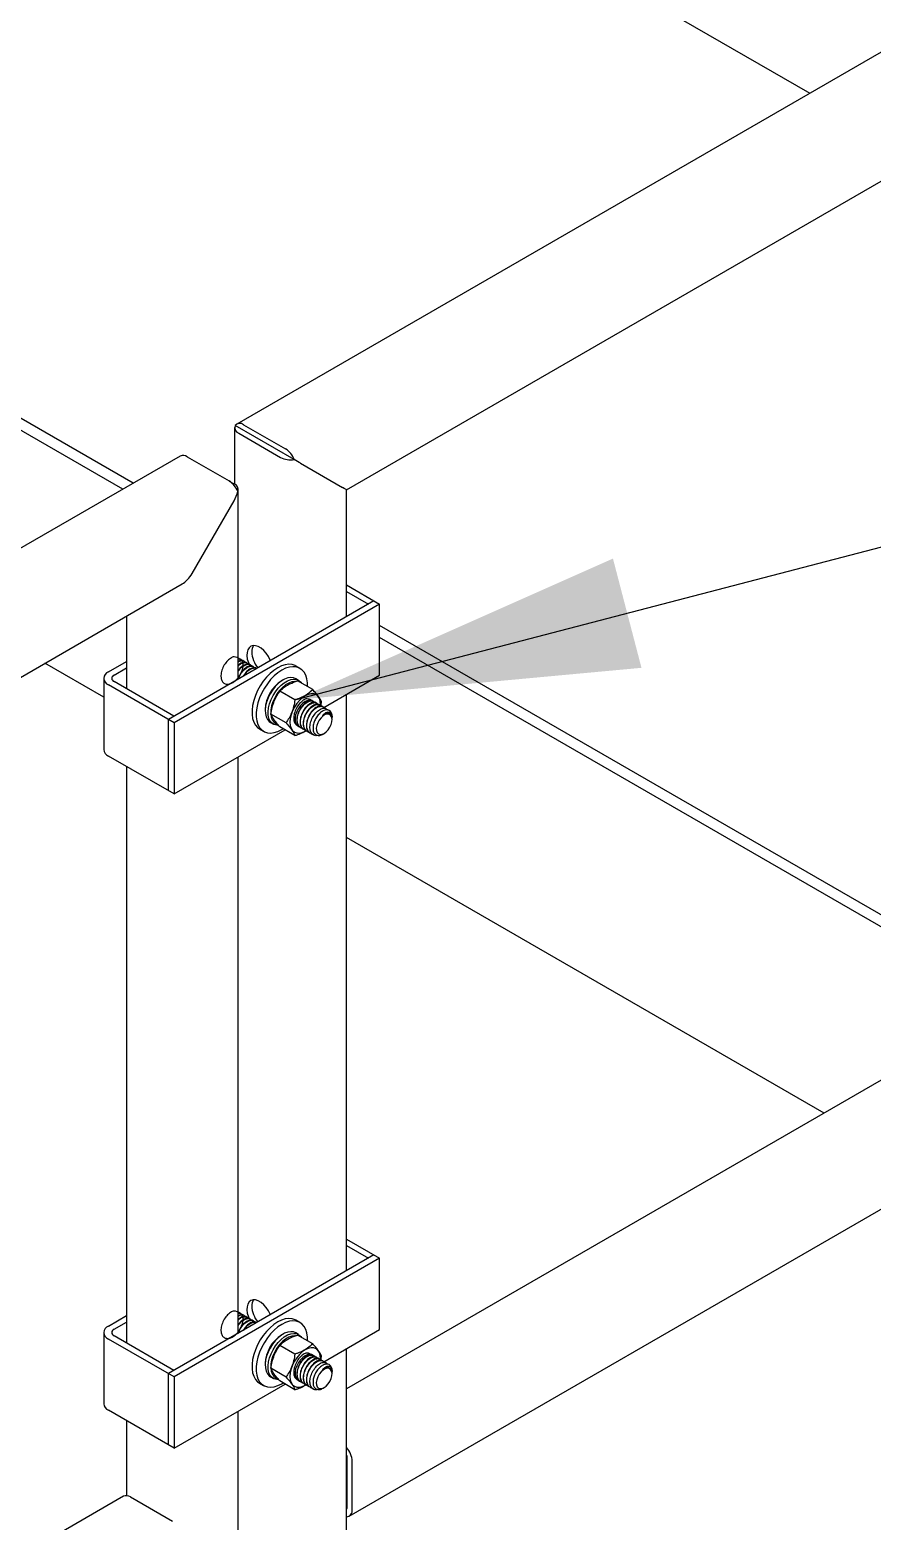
# Model space of a CAD drawing. Header units: millimetres. Extents: x 1293 to 41893, y 1011 to 26911.
# Drawn here: x 8654.5 to 8899.8, y 21437 to 21871.3 of the extents above; entities that cross this region are included whole.
import ezdxf

# ---------------------------------------------------------------- set-up
doc = ezdxf.new("R2010")
doc.units = ezdxf.units.MM
doc.header["$LTSCALE"] = 50
doc.layers.add('CAPA_1', color=7, linetype='Continuous')
doc.dimstyles.new('SLDDIMSTYLE2', dxfattribs={"dimtxt": 0.18, "dimasz": 30.769231, "dimexe": 0, "dimexo": 0.0625, "dimgap": 0, "dimtad": 0, "dimtih": 1, "dimtoh": 1, "dimdec": 0, "dimrnd": 1e-09, "dimzin": 0, "dimdsep": 46, "dimtxsty": 'Standard', "dimblk1": 'DOT', "dimblk2": 'DOT', "dimsah": 1, "dimcen": 0.09, "dimadec": 0, "dimazin": 0, "dimtfac": 30.769231, "dimtdec": 0, "dimtofl": 0, "dimtmove": 0, "dimatfit": 3, "dimldrblk": 'DOT', "dimfxl": 1, "dimfrac": 2, "dimtolj": 1, "dimtzin": 0, "dimarcsym": 0})
doc.dimstyles.new('SLDDIMSTYLE3', dxfattribs={"dimtxt": 0.18, "dimasz": 100, "dimexe": 0, "dimexo": 0.0625, "dimgap": 0, "dimtad": 0, "dimtih": 1, "dimtoh": 1, "dimdec": 0, "dimrnd": 1e-09, "dimzin": 0, "dimdsep": 46, "dimtxsty": 'Standard', "dimsah": 1, "dimcen": 0.09, "dimadec": 0, "dimazin": 0, "dimtfac": 100, "dimtdec": 0, "dimtofl": 0, "dimtmove": 0, "dimatfit": 3, "dimfxl": 1, "dimfrac": 2, "dimtolj": 1, "dimtzin": 0, "dimarcsym": 0})

# ---------------------------------------------------------------- blocks, each defined once
blk = doc.blocks.new('_Dot')
at = {"color": 0, "linetype": 'ByBlock', "lineweight": -2}
blk.add_line((-0.5, 0), (-1, 0), dxfattribs=at)
at = {"color": 0, "linetype": 'ByBlock', "const_width": 0.5}
blk.add_lwpolyline([(-0.25, 0, 1), (0.25, 0, 1)], format="xyb", close=True, dxfattribs=at)

msp = doc.modelspace()

# ---------------------------------------------------------------- linework, layer by layer
at = {"color": 7, "linetype": 'Continuous', "lineweight": 25}
for p, q in [((8325.3932695, 22173.9286606), (8881.5733271, 21852.8527477)), ((9146.6633834, 22005.8859798), (8714.7182494, 21756.5293617)), ((8746.6772219, 21737.3894382), (9147.258047, 21968.6398262)), ((8684.5441314, 21739.2735223), (8299.8616107, 21961.3460146)), ((8681.5507127, 21737.5454584), (8296.868192, 21959.6179507)), ((8716.7500843, 21756.3281609), (8728.9632326, 21749.2776605)), ((8714.1229252, 21755.4984207), (8714.1229252, 21739.0421637)), ((8731.4519142, 21746.1817643), (8714.2614027, 21756.1056353)), ((8715.3132433, 21753.8394794), (8727.5263916, 21746.7889789)), ((8698.2968729, 21747.212811), (7638.8623529, 21135.6142808)), ((8700.3287078, 21747.0116103), (8712.5418561, 21739.9611098)), ((8733.2737555, 21745.129768), (8745.4869038, 21738.0769755)), ((8712.5781998, 21739.9398636), (8713.9560697, 21739.1444363)), ((8715.1463877, 21682.2243036), (8715.1463877, 21737.485495)), ((8746.6772219, 21700.4266667), (8746.6772219, 21737.3894382)), ((8701.7429213, 21712.9874201), (8713.9560697, 21734.1412135)), ((7670.8439528, 21116.4874199), (8698.8689091, 21709.9535949)), ((8746.6772219, 21709.6838934), (8756.3431143, 21704.1038925)), ((8754.695084, 21705.0552801), (8694.8267099, 21670.4940033)), ((8756.3431143, 21704.1038925), (8696.4747401, 21669.5426157)), ((8746.6772219, 21707.7958135), (8753.0597818, 21704.1112401)), ((8756.3431143, 21683.3637558), (8756.3431143, 21704.1038925)), ((8682.592091, 21700.5571878), (8682.592091, 21679.4449783)), ((9130.1397121, 21696.9487697), (8746.6772219, 21475.5805861)), ((8944.0002047, 21589.4927194), (8756.3431143, 21697.8248517)), ((8941.006786, 21587.7646555), (8756.3431143, 21694.3687241)), ((8676.0082426, 21676.9468212), (8658.8507738, 21686.8516171)), ((8677.3682435, 21684.3634165), (8682.592091, 21687.3790795)), ((8715.1463877, 21688.3531614), (8715.3399073, 21688.1195657)), ((8715.9462469, 21687.9688519), (8715.8311154, 21688.0353159)), ((8716.8672988, 21687.4371399), (8716.7521673, 21687.5036039)), ((8717.7883507, 21686.905428), (8717.6732192, 21686.971892)), ((8676.0082426, 21682.467989), (8676.0082426, 21661.7278523)), ((8679.0035458, 21683.4193765), (8682.592091, 21685.4909996)), ((8718.7094026, 21686.373716), (8718.5942711, 21686.44018)), ((8719.6304545, 21685.8420041), (8719.515323, 21685.9084681)), ((8720.5217811, 21685.3274522), (8720.4363749, 21685.3767561)), ((8733.1519719, 21685.3683481), (8731.9546044, 21686.0595736)), ((8740.0480357, 21673.9568072), (8756.3431143, 21683.3637558)), ((8696.4747401, 21669.5426157), (8677.3682435, 21680.5725615)), ((8696.4620122, 21671.4380432), (8679.0035458, 21681.5166014)), ((8731.6787832, 21676.1903163), (8727.2811101, 21678.7290389)), ((8728.2340661, 21682.0008071), (8727.8599495, 21681.7847641)), ((8732.7617574, 21681.8786582), (8731.9176133, 21682.3659722)), ((8736.8638407, 21679.1835863), (8732.4661676, 21681.7223089)), ((8736.4243042, 21676.0106549), (8736.5241012, 21675.8901908)), ((8737.1304408, 21675.739477), (8737.0153093, 21675.805941)), ((8738.0514927, 21675.2077651), (8737.9363612, 21675.2742291)), ((8738.9725446, 21674.6760531), (8738.8574131, 21674.7425171)), ((8739.2323608, 21674.3043905), (8739.4560448, 21675.4948477)), ((8739.8935965, 21674.1443412), (8739.778465, 21674.2108052)), ((8746.6772219, 21509.9004773), (8746.6772219, 21677.783755)), ((8694.8267099, 21649.7538667), (8694.8267099, 21670.4940033)), ((8696.4747401, 21669.5426157), (8696.4747401, 21648.8024791)), ((8723.026364, 21673.4118412), (8723.026364, 21672.9798252)), ((8724.5522119, 21669.6073404), (8725.396356, 21669.1200264)), ((8729.0868424, 21669.5088345), (8724.6889059, 21672.0477093)), ((8740.8146484, 21673.6126292), (8740.699517, 21673.6790932)), ((8741.7726484, 21672.0826908), (8741.6575169, 21672.1491547)), ((8742.4971929, 21671.2093448), (8742.441616, 21670.9319169)), ((8742.4971929, 21670.4117769), (8742.4971929, 21670.6105276)), ((8696.4747401, 21648.8024791), (8728.8161789, 21667.4727943)), ((8721.3721311, 21667.728206), (8722.5694986, 21667.0369805)), ((8731.6787832, 21665.820248), (8727.2811101, 21668.3589706)), ((8727.8607353, 21667.5609407), (8728.251881, 21667.7985565)), ((8733.2428453, 21668.2075384), (8733.3579775, 21668.141074)), ((8734.1638972, 21667.6758265), (8734.2790294, 21667.6093621)), ((8734.6917167, 21667.1128283), (8734.9360628, 21667.2616271)), ((8735.0849491, 21667.1441145), (8735.2000813, 21667.0776501)), ((8736.006001, 21666.6124026), (8736.1211332, 21666.5459382)), ((8736.927053, 21666.0806906), (8737.0421851, 21666.0142262)), ((8739.8882424, 21666.2466124), (8740.1949374, 21666.4237212)), ((8747.5187387, 21438.4769378), (9146.4165302, 21668.7557312)), ((8696.4747401, 21648.8024791), (8677.3682435, 21659.8324248)), ((8682.592091, 21656.8167618), (8682.592091, 21488.9187888)), ((8715.1463877, 21491.6981142), (8715.1463877, 21659.5813918)), ((8885.7499047, 21555.865537), (8746.6772219, 21636.1504878)), ((8746.6772219, 21519.1577039), (8756.3431143, 21513.577703)), ((8754.695084, 21514.5290906), (8694.8267099, 21479.9678139)), ((8756.3431143, 21513.577703), (8696.4747401, 21479.0164263)), ((8746.6772219, 21517.2696241), (8753.0597818, 21513.5850507)), ((8756.3431143, 21492.8375664), (8756.3431143, 21513.577703)), ((8677.3682435, 21493.837227), (8682.592091, 21496.85289)), ((8715.1463877, 21497.826972), (8715.3399073, 21497.5933762)), ((8715.9462469, 21497.4426624), (8715.8311154, 21497.5091264)), ((8716.8672988, 21496.9109505), (8716.7521673, 21496.9774145)), ((8717.7883507, 21496.3792385), (8717.6732192, 21496.4457025)), ((8718.7094026, 21495.8475266), (8718.5942711, 21495.9139906)), ((8676.0082426, 21491.9417995), (8676.0082426, 21471.2016629)), ((8679.0035458, 21492.8931871), (8682.592091, 21494.9648102)), ((8719.6304545, 21495.3158146), (8719.515323, 21495.3822786)), ((8720.5217811, 21494.8012628), (8720.4363749, 21494.8505667)), ((8728.2340661, 21491.4746177), (8727.8599495, 21491.2585746)), ((8732.7617574, 21491.3524688), (8731.9176133, 21491.8397828)), ((8733.1519719, 21494.8421586), (8731.9546044, 21495.5333842)), ((8740.0480357, 21483.4306178), (8756.3431143, 21492.8375664)), ((8696.4747401, 21479.0164263), (8677.3682435, 21490.046372)), ((8696.4620122, 21480.9118538), (8679.0035458, 21490.9904119)), ((8731.6787832, 21485.6641269), (8727.2811101, 21488.2028495)), ((8736.8638407, 21488.6573968), (8732.4661676, 21491.1961195)), ((8746.6772219, 21107.1639273), (8746.6772219, 21487.2575655)), ((8723.026364, 21482.8856517), (8723.026364, 21482.4536358)), ((8736.4243042, 21485.4844655), (8736.5241012, 21485.3640014)), ((8737.1304408, 21485.2132876), (8737.0153093, 21485.2797516)), ((8738.0514927, 21484.6815757), (8737.9363612, 21484.7480396)), ((8738.9725446, 21484.1498637), (8738.8574131, 21484.2163277)), ((8739.2323608, 21483.7782011), (8739.4560448, 21484.9686582)), ((8739.8935965, 21483.6181518), (8739.778465, 21483.6846157)), ((8740.8146484, 21483.0864398), (8740.699517, 21483.1529038)), ((8694.8267099, 21459.2276773), (8694.8267099, 21479.9678139)), ((8696.4747401, 21479.0164263), (8696.4747401, 21458.2762897)), ((8724.5522119, 21479.0811509), (8725.396356, 21478.5938369)), ((8729.0868424, 21478.9826451), (8724.6889059, 21481.5215198)), ((8741.7726484, 21481.5565013), (8741.6575169, 21481.6229653)), ((8742.4971929, 21480.6831554), (8742.441616, 21480.4057275)), ((8742.4971929, 21479.8855874), (8742.4971929, 21480.0843382)), ((8696.4747401, 21458.2762897), (8728.8161789, 21476.9466049)), ((8721.3721311, 21477.2020166), (8722.5694986, 21476.510791)), ((8731.6787832, 21475.2940586), (8727.2811101, 21477.8327812)), ((8727.8607353, 21477.0347512), (8728.251881, 21477.2723671)), ((8733.2428453, 21477.681349), (8733.3579775, 21477.6148846)), ((8734.1638972, 21477.149637), (8734.2790294, 21477.0831726)), ((8734.6917167, 21476.5866388), (8734.9360628, 21476.7354377)), ((8735.0849491, 21476.6179251), (8735.2000813, 21476.5514607)), ((8736.006001, 21476.0862131), (8736.1211332, 21476.0197487)), ((8736.927053, 21475.5545012), (8737.0421851, 21475.4880368)), ((8739.8882424, 21475.720423), (8740.1949374, 21475.8975318)), ((8696.4747401, 21458.2762897), (8677.3682435, 21469.3062354)), ((8682.592091, 21466.2905724), (8682.592091, 21444.438398)), ((8715.1463877, 21035.7775393), (8715.1463877, 21469.0552024)), ((8746.9237448, 21441.1670898), (8746.9237448, 21455.2703827)), ((8748.3605858, 21440.3376191), (8748.3605858, 21454.440912)), ((8681.7505742, 21444.2505043), (7670.8439528, 20860.6665337)), ((8683.7824091, 21444.0493036), (8695.9955574, 21436.9988032))]:
    msp.add_line(p, q, dxfattribs=at)
at = {"color": 7, "linetype": 'Continuous', "lineweight": 25, "flags": 128}
for points in [[(8746.6772219, 21737.3894382), (8746.5991333, 21737.4345996), (8746.3678683, 21737.5681992), (8745.9923144, 21737.785103), (8745.4869038, 21738.0769755)], [(8724.5754123, 21687.6675637), (8724.5168421, 21687.8042551), (8723.993033, 21688.8187581), (8723.3489031, 21689.7560416), (8722.6145714, 21690.5722792), (8721.8243743, 21691.2293047), (8721.0152606, 21691.6963961), (8720.2250635, 21691.9517128), (8719.4907317, 21691.9833165), (8718.8466019, 21691.7897295), (8718.3227928, 21691.3800037), (8717.9437971, 21690.7732973), (8717.7273362, 21689.9979793), (8717.6835317, 21689.0903028), (8717.8144317, 21688.0927095), (8718.1139156, 21687.051846), (8718.410562, 21686.3365711)], [(8731.9546044, 21686.0595736), (8731.7534723, 21686.1671762), (8730.8789998, 21686.4676495), (8729.910357, 21686.5542607), (8728.8691819, 21686.4250753), (8727.7787325, 21686.0829789), (8726.6633678, 21685.5356134), (8725.548003, 21684.7952061), (8724.4575536, 21683.8782965), (8723.4163785, 21682.8053667), (8722.4477358, 21681.6003844), (8721.5732633, 21680.2902667), (8720.8124953, 21678.9042796), (8720.1824262, 21677.4733837), (8719.6971305, 21676.0295428), (8719.3674491, 21674.60501), (8719.2007465, 21673.2316071), (8719.2007465, 21671.9400135), (8719.3674491, 21670.7590812), (8719.6971305, 21669.7151905), (8720.1824262, 21668.8316601), (8720.8124953, 21668.1282265), (8721.3721311, 21667.728206)], [(8735.3341164, 21680.0666773), (8735.3233565, 21681.1565406), (8735.1566539, 21682.3374729), (8734.8269725, 21683.3813636), (8734.3416769, 21684.264894), (8733.7116077, 21684.9683276), (8732.9508397, 21685.4759507), (8732.0763673, 21685.7764239), (8731.1077245, 21685.8630352), (8730.0665494, 21685.7338497), (8728.9761, 21685.3917533), (8727.8607353, 21684.8443879), (8726.7453705, 21684.1039806), (8725.6549211, 21683.1870709), (8724.613746, 21682.1141412), (8723.6451033, 21680.9091588), (8722.7706308, 21679.5990412), (8722.0098628, 21678.213054), (8721.3797936, 21676.7821581), (8720.894498, 21675.3383173), (8720.5648166, 21673.9137845), (8720.398114, 21672.5403815), (8720.398114, 21671.2487879), (8720.5648166, 21670.0678557), (8720.894498, 21669.023965), (8721.3797936, 21668.1404345), (8722.0098628, 21667.437001), (8722.7706308, 21666.9293778), (8723.6451033, 21666.6289046), (8724.613746, 21666.5422934), (8725.6549211, 21666.6714788), (8726.7453705, 21667.0135752), (8727.8607353, 21667.5609407)], [(8731.9176133, 21682.3659722), (8731.2764786, 21682.6251087), (8730.4736794, 21682.7097591), (8729.5991042, 21682.5788633), (8728.6807922, 21682.2366178), (8727.7481851, 21681.6939952), (8726.8311828, 21680.9683923), (8725.9591848, 21680.0830722), (8725.1601478, 21679.066419), (8724.4596894, 21677.9510268), (8723.8802667, 21676.772656), (8723.4404562, 21675.5690855), (8723.1543586, 21674.3789026), (8723.0311462, 21673.2402652), (8723.0747693, 21672.1896785), (8723.2838294, 21671.2608249), (8723.6516238, 21670.483484), (8724.1663609, 21669.8825777), (8724.5522119, 21669.6073404)], [(8726.8213655, 21668.7757718), (8726.4106143, 21668.7935423), (8725.655682, 21668.9900574), (8725.010505, 21669.3952637), (8724.4957679, 21669.99617), (8724.1279735, 21670.7735109), (8723.9189134, 21671.7023645), (8723.8752903, 21672.7529512), (8723.9985027, 21673.8915886), (8724.2846003, 21675.0817715), (8724.7244108, 21676.285342), (8725.3038335, 21677.4637128), (8726.0042919, 21678.579105), (8726.8033289, 21679.5957582), (8727.6753269, 21680.4810782), (8728.5923292, 21681.2066812), (8729.5249363, 21681.7493038), (8730.4432482, 21682.0915493), (8731.3178235, 21682.2224451), (8732.1206227, 21682.1377947), (8732.8259076, 21681.840312), (8733.4110665, 21681.3395345), (8733.6316596, 21681.0494847)], [(8731.8830641, 21681.5122189), (8731.6489678, 21681.524422), (8730.7952989, 21681.4212183), (8729.8932454, 21681.0967295), (8728.9753284, 21680.5626541), (8728.074641, 21679.8382468), (8727.2236552, 21678.9496243), (8726.4530509, 21677.9288234), (8725.7906102, 21676.8126464), (8725.2602158, 21675.6413341), (8724.8809895, 21674.4571151), (8724.6666033, 21673.3026832), (8724.6247864, 21672.2196584), (8724.7570464, 21671.2470864), (8725.0586149, 21670.4200306), (8725.5186198, 21669.7683082), (8726.1204768, 21669.3154156), (8726.510873, 21669.1552608)], [(8739.1293522, 21674.3459167), (8739.1483836, 21674.8320016), (8739.06275, 21675.7865781), (8738.80914, 21676.6056003), (8738.3972998, 21677.2575937), (8737.8430561, 21677.7175024), (8737.1677082, 21677.9676525), (8736.3972093, 21677.9984309), (8735.5611693, 21677.8086547), (8734.6917167, 21677.405617), (8733.8222642, 21676.8048061), (8732.9862242, 21676.0293111), (8732.2157253, 21675.1089337), (8731.5403774, 21674.0790435), (8730.9861337, 21672.9792186), (8730.5742935, 21671.8517246), (8730.3206835, 21670.7398906), (8730.2350499, 21669.6864436), (8730.3206835, 21668.7318671), (8730.5742935, 21667.9128449), (8730.9861337, 21667.2608515), (8731.5403774, 21666.8009428), (8732.2157253, 21666.5507927), (8732.9862242, 21666.5200143), (8733.8222642, 21666.7097905), (8734.6917167, 21667.1128283)], [(8736.8082114, 21675.9254961), (8736.6767205, 21675.9925101), (8736.0828278, 21676.1230404), (8735.4080887, 21676.0290197), (8734.6917167, 21675.715912), (8733.9753448, 21675.2019142), (8733.3006057, 21674.5168978), (8732.706713, 21673.7006735), (8732.2281814, 21672.8006774), (8731.8928216, 21671.8692138), (8731.7201234, 21670.9604162), (8731.7201234, 21670.1271004), (8731.8928216, 21669.4176959), (8732.2281814, 21668.8734305), (8732.706713, 21668.5259351), (8732.9662461, 21668.4384869)], [(8740.1945631, 21666.4235051), (8740.8158052, 21666.8807432), (8741.3909726, 21667.5012752), (8741.8774078, 21668.2390793), (8742.2390341, 21669.0394358), (8742.4490313, 21669.8429859), (8742.4918249, 21670.590134), (8742.3642412, 21671.2254676), (8742.0757423, 21671.7018669), (8741.647725, 21671.9839995), (8741.1119333, 21672.0509409), (8740.5081045, 21671.8977265), (8739.8810218, 21671.5357193), (8739.2771929, 21670.9917678), (8738.7414012, 21670.3062145), (8738.3133839, 21669.5299037), (8738.0248851, 21668.7204107), (8737.8973013, 21667.937772), (8737.940095, 21667.2400323), (8738.1500922, 21666.6789399), (8738.5117185, 21666.2961082), (8738.9981537, 21666.1199303), (8739.5733211, 21666.1634723), (8740.1945631, 21666.4235051)], [(8724.5754123, 21497.1413742), (8724.5168421, 21497.2780657), (8723.993033, 21498.2925687), (8723.3489031, 21499.2298522), (8722.6145714, 21500.0460898), (8721.8243743, 21500.7031152), (8721.0152606, 21501.1702066), (8720.2250635, 21501.4255234), (8719.4907317, 21501.4571271), (8718.8466019, 21501.2635401), (8718.3227928, 21500.8538142), (8717.9437971, 21500.2471079), (8717.7273362, 21499.4717899), (8717.6835317, 21498.5641133), (8717.8144317, 21497.5665201), (8718.1139156, 21496.5256566), (8718.410562, 21495.8103817)], [(8731.9546044, 21495.5333842), (8731.7534723, 21495.6409868), (8730.8789998, 21495.94146), (8729.910357, 21496.0280713), (8728.8691819, 21495.8988858), (8727.7787325, 21495.5567894), (8726.6633678, 21495.009424), (8725.548003, 21494.2690167), (8724.4575536, 21493.352107), (8723.4163785, 21492.2791773), (8722.4477358, 21491.0741949), (8721.5732633, 21489.7640773), (8720.8124953, 21488.3780901), (8720.1824262, 21486.9471942), (8719.6971305, 21485.5033534), (8719.3674491, 21484.0788206), (8719.2007465, 21482.7054176), (8719.2007465, 21481.413824), (8719.3674491, 21480.2328918), (8719.6971305, 21479.1890011), (8720.1824262, 21478.3054706), (8720.8124953, 21477.6020371), (8721.3721311, 21477.2020166)], [(8735.3341164, 21489.5404879), (8735.3233565, 21490.6303512), (8735.1566539, 21491.8112834), (8734.8269725, 21492.8551741), (8734.3416769, 21493.7387046), (8733.7116077, 21494.4421381), (8732.9508397, 21494.9497613), (8732.0763673, 21495.2502345), (8731.1077245, 21495.3368458), (8730.0665494, 21495.2076603), (8728.9761, 21494.8655639), (8727.8607353, 21494.3181984), (8726.7453705, 21493.5777911), (8725.6549211, 21492.6608815), (8724.613746, 21491.5879518), (8723.6451033, 21490.3829694), (8722.7706308, 21489.0728517), (8722.0098628, 21487.6868646), (8721.3797936, 21486.2559687), (8720.894498, 21484.8121278), (8720.5648166, 21483.3875951), (8720.398114, 21482.0141921), (8720.398114, 21480.7225985), (8720.5648166, 21479.5416663), (8720.894498, 21478.4977755), (8721.3797936, 21477.6142451), (8722.0098628, 21476.9108115), (8722.7706308, 21476.4031884), (8723.6451033, 21476.1027152), (8724.613746, 21476.0161039), (8725.6549211, 21476.1452894), (8726.7453705, 21476.4873858), (8727.8607353, 21477.0347512)], [(8731.9176133, 21491.8397828), (8731.2764786, 21492.0989193), (8730.4736794, 21492.1835697), (8729.5991042, 21492.0526738), (8728.6807922, 21491.7104283), (8727.7481851, 21491.1678057), (8726.8311828, 21490.4422028), (8725.9591848, 21489.5568828), (8725.1601478, 21488.5402295), (8724.4596894, 21487.4248374), (8723.8802667, 21486.2464665), (8723.4404562, 21485.0428961), (8723.1543586, 21483.8527132), (8723.0311462, 21482.7140757), (8723.0747693, 21481.663489), (8723.2838294, 21480.7346355), (8723.6516238, 21479.9572945), (8724.1663609, 21479.3563883), (8724.5522119, 21479.0811509)], [(8726.8213655, 21478.2495823), (8726.4106143, 21478.2673528), (8725.655682, 21478.463868), (8725.010505, 21478.8690743), (8724.4957679, 21479.4699805), (8724.1279735, 21480.2473214), (8723.9189134, 21481.176175), (8723.8752903, 21482.2267617), (8723.9985027, 21483.3653992), (8724.2846003, 21484.5555821), (8724.7244108, 21485.7591525), (8725.3038335, 21486.9375234), (8726.0042919, 21488.0529155), (8726.8033289, 21489.0695688), (8727.6753269, 21489.9548888), (8728.5923292, 21490.6804917), (8729.5249363, 21491.2231143), (8730.4432482, 21491.5653598), (8731.3178235, 21491.6962557), (8732.1206227, 21491.6116053), (8732.8259076, 21491.3141226), (8733.4110665, 21490.813345), (8733.6316596, 21490.5232953)], [(8731.8830641, 21490.9860295), (8731.6489678, 21490.9982326), (8730.7952989, 21490.8950289), (8729.8932454, 21490.57054), (8728.9753284, 21490.0364646), (8728.074641, 21489.3120574), (8727.2236552, 21488.4234348), (8726.4530509, 21487.4026339), (8725.7906102, 21486.2864569), (8725.2602158, 21485.1151446), (8724.8809895, 21483.9309256), (8724.6666033, 21482.7764937), (8724.6247864, 21481.693469), (8724.7570464, 21480.7208969), (8725.0586149, 21479.8938411), (8725.5186198, 21479.2421188), (8726.1204768, 21478.7892261), (8726.510873, 21478.6290714)], [(8739.1293522, 21483.8197273), (8739.1483836, 21484.3058122), (8739.06275, 21485.2603887), (8738.80914, 21486.0794109), (8738.3972998, 21486.7314042), (8737.8430561, 21487.191313), (8737.1677082, 21487.4414631), (8736.3972093, 21487.4722415), (8735.5611693, 21487.2824653), (8734.6917167, 21486.8794275), (8733.8222642, 21486.2786167), (8732.9862242, 21485.5031217), (8732.2157253, 21484.5827443), (8731.5403774, 21483.552854), (8730.9861337, 21482.4530291), (8730.5742935, 21481.3255352), (8730.3206835, 21480.2137011), (8730.2350499, 21479.1602542), (8730.3206835, 21478.2056777), (8730.5742935, 21477.3866555), (8730.9861337, 21476.7346621), (8731.5403774, 21476.2747533), (8732.2157253, 21476.0246032), (8732.9862242, 21475.9938249), (8733.8222642, 21476.1836011), (8734.6917167, 21476.5866388)], [(8736.8082114, 21485.3993067), (8736.6767205, 21485.4663206), (8736.0828278, 21485.596851), (8735.4080887, 21485.5028302), (8734.6917167, 21485.1897226), (8733.9753448, 21484.6757247), (8733.3006057, 21483.9907083), (8732.706713, 21483.1744841), (8732.2281814, 21482.2744879), (8731.8928216, 21481.3430244), (8731.7201234, 21480.4342267), (8731.7201234, 21479.600911), (8731.8928216, 21478.8915064), (8732.2281814, 21478.3472411), (8732.706713, 21477.9997457), (8732.9662461, 21477.9122974)], [(8740.1945631, 21475.8973157), (8740.8158052, 21476.3545537), (8741.3909726, 21476.9750858), (8741.8774078, 21477.7128898), (8742.2390341, 21478.5132463), (8742.4490313, 21479.3167964), (8742.4918249, 21480.0639446), (8742.3642412, 21480.6992782), (8742.0757423, 21481.1756775), (8741.647725, 21481.4578101), (8741.1119333, 21481.5247515), (8740.5081045, 21481.371537), (8739.8810218, 21481.0095299), (8739.2771929, 21480.4655784), (8738.7414012, 21479.7800251), (8738.3133839, 21479.0037142), (8738.0248851, 21478.1942212), (8737.8973013, 21477.4115826), (8737.940095, 21476.7138429), (8738.1500922, 21476.1527504), (8738.5117185, 21475.7699188), (8738.9981537, 21475.5937408), (8739.5733211, 21475.6372829), (8740.1945631, 21475.8973157)]]:
    msp.add_lwpolyline(points, dxfattribs=at)
at = {"color": 7, "linetype": 'Continuous', "lineweight": 25}
for centre, radius, start, end in [((8715.6195293, 21754.9443405), 1.7869285, 50.751831922, 139.46720414), ((8715.9460229, 21755.5103701), 1.7866969, 160.538998088, 249.257924801), ((8725.5992821, 21744.0252699), 6.2372887, 20.227113786, 57.362029411), ((8699.1496424, 21745.4646538), 1.9450628, 52.685932534, 116.003609037), ((8730.3931753, 21752.3296975), 6.2384302, 242.642825155, 279.771096979), ((8709.184534, 21734.715327), 6.2281497, 20.524487894, 57.380593061), ((8713.3180696, 21737.469375), 1.7924493, 341.444091752, 69.149082497), ((8722.2315671, 21690.3225177), 3.1210811, 146.308682963, 183.042371409), ((8727.2371455, 21690.540604), 8.1313202, 182.7049255, 218.18074823), ((8678.0876213, 21682.467989), 2.0273505, 110.7834208, 249.2165792), ((8679.364629, 21682.467989), 1.0176048, 110.783420799, 249.216579201), ((8733.4352682, 21672.9845549), 10.4176705, 122.356052709, 177.649323824), ((8740.3748876, 21671.4171546), 2.1324551, 354.407595277, 54.124430757), ((8678.3320316, 21661.9595843), 2.3353147, 185.694799251, 245.625341706), ((8722.2315671, 21499.7963283), 3.1210811, 146.308682963, 183.042371409), ((8727.2371455, 21500.0144145), 8.1313202, 182.7049255, 218.18074823), ((8678.0876213, 21491.9417995), 2.0273505, 110.783420799, 249.216579201), ((8679.364629, 21491.9417995), 1.0176048, 110.783420799, 249.216579201), ((8733.4352682, 21482.4583655), 10.4176705, 122.356052709, 177.649323824), ((8740.3748876, 21480.8909652), 2.1324551, 354.407595277, 54.124430757), ((8678.3320316, 21471.4333948), 2.3353147, 185.694799251, 245.625341706), ((8742.0839111, 21454.145217), 6.283636, 2.697217762, 43.030068917), ((8744.1170586, 21455.1888935), 2.807869, 1.66305618, 24.247269658), ((8682.591982, 21442.3876099), 2.0440995, 54.382422525, 114.307119046), ((8745.804457, 21441.0855852), 1.1222514, 321.049653184, 4.164828414), ((8746.6324052, 21440.0417891), 1.7533178, 271.464700006, 9.713744289)]:
    msp.add_arc(centre, radius, start, end, dxfattribs=at)
for centre, major_axis, ratio, start_param, end_param in [((8730.4000736, 21746.7887093), (4.064, -2.3464786), 0.0000703729, 0.7854388019, 1.3090375728), ((8730.4000736, 21746.7887093), (4.064, -2.3464786), 0.0000703729, 0.7854387937, 1.3090375703), ((8711.0823877, 21735.8001548), (2.8737987, 4.9772957), 0.5773346305, 4.7124296124, 5.245144635), ((8742.6132219, 21739.7359168), (4.064, -2.3464786), 0.0000703729, 0.0000406253, 0.7854387932), ((8698.8692394, 21714.6463614), (2.8737987, 4.9772957), 0.5773346305, 3.926950185, 4.7124296124)]:
    msp.add_ellipse(centre, major_axis=major_axis, ratio=ratio, start_param=start_param, end_param=end_param, dxfattribs=at)
for points, knots in [([(8715.8306804, 21688.0347292), (8715.1713465, 21688.3698374), (8713.9798394, 21688.975424), (8712.9416968, 21688.3530669), (8711.7825075, 21687.4068902), (8710.8532164, 21686.0198257), (8710.2432422, 21684.455103), (8710.1123113, 21683.3126538), (8710.1917437, 21682.3609363), (8710.4377648, 21681.5693746), (8711.1229294, 21680.8650527), (8712.1359321, 21680.6469751), (8713.3689285, 21681.0216916), (8714.6019116, 21681.936767), (8715.655548, 21683.2490277), (8716.379561, 21684.748545), (8716.6714506, 21686.2117988), (8716.4892174, 21687.3860696), (8715.9533039, 21688.1106555), (8715.3876391, 21688.139972), (8715.1463877, 21688.1524753)], [0, 0, 0, 0, 0.0730092499, 0.1319377444, 0.1908662389, 0.2494681617, 0.3085769313, 0.3672883937, 0.381283332, 0.433039197, 0.4853421878, 0.5439441106, 0.6028726051, 0.6618010996, 0.7204030225, 0.7795117921, 0.8382232544, 0.8969347168, 0.9560434864, 1, 1, 1, 1]), ([(8715.1463877, 21688.1055904), (8715.4415779, 21688.1106432), (8715.9178809, 21688.1187961), (8716.1664438, 21687.7341241), (8716.2609592, 21687.5878537)], [0, 0, 0, 0, 0.61975292982, 1, 1, 1, 1]), ([(8716.7517324, 21687.5030172), (8716.7512902, 21687.5035516), (8716.5548112, 21687.7410312), (8715.9719675, 21687.7646757), (8715.3781527, 21687.4913134), (8715.1463877, 21687.3846205)], [0, 0, 0, 0, 0.0013731785, 0.6102374984, 1, 1, 1, 1]), ([(8715.1463877, 21687.2725291), (8715.4199259, 21687.4030116), (8716.0599308, 21687.7083049), (8716.8112311, 21687.5993857), (8717.0859404, 21687.1968986), (8717.1820111, 21687.0561418)], [0, 0, 0, 0, 0.3267734501, 0.7645608013, 1, 1, 1, 1]), ([(8717.6727843, 21686.9713053), (8717.6723421, 21686.9718397), (8717.4758633, 21687.2093454), (8716.7627981, 21687.1685932), (8715.8592154, 21686.9134806), (8715.3213424, 21686.4003295), (8715.1463877, 21686.233416)], [0, 0, 0, 0, 0.00090480552, 0.40209358266, 0.80551806966, 1, 1, 1, 1]), ([(8715.1463877, 21686.065537), (8715.3590796, 21686.2700916), (8715.9336386, 21686.8226688), (8716.8944549, 21687.1321237), (8717.7324387, 21687.0745316), (8718.0070326, 21686.6669636), (8718.103063, 21686.5244298)], [0, 0, 0, 0, 0.1885646762, 0.5093825006, 0.8284224071, 1, 1, 1, 1]), ([(8718.5938362, 21686.4395933), (8718.5933941, 21686.4401277), (8718.3969172, 21686.6776255), (8717.6784817, 21686.6580079), (8716.6102066, 21686.2540078), (8715.6735557, 21685.5028641), (8715.2618462, 21684.8606662), (8715.1463877, 21684.6805701)], [0, 0, 0, 0, 0.0006622935, 0.294321754, 0.5896176945, 0.8849136349, 1, 1, 1, 1]), ([(8715.1463877, 21684.4449954), (8715.2982986, 21684.6848413), (8715.7449085, 21685.3899754), (8716.719117, 21686.1832182), (8717.8106884, 21686.6161891), (8718.6540721, 21686.5409157), (8718.9282352, 21686.1347583), (8719.0241149, 21685.9927179)], [0, 0, 0, 0, 0.1274437478, 0.374677857, 0.6219119661, 0.867775946, 1, 1, 1, 1]), ([(8719.5148881, 21685.9078814), (8719.514446, 21685.9084158), (8719.3179677, 21686.1459148), (8718.6031596, 21686.1228551), (8717.5184878, 21685.7344148), (8716.4049017, 21684.7361736), (8715.5441242, 21683.5444256), (8715.2568137, 21682.7065764), (8715.1463877, 21682.3845541)], [0, 0, 0, 0, 0.0004863011, 0.216111151, 0.4329376162, 0.6497640815, 0.8653889313, 1, 1, 1, 1]), ([(8715.2479357, 21682.2829261), (8715.3621306, 21682.6168871), (8715.6527244, 21683.4667245), (8716.5208387, 21684.6717107), (8717.6293094, 21685.6610555), (8718.7346774, 21686.0818945), (8719.5747696, 21686.0095154), (8719.8491953, 21685.6031271), (8719.9451668, 21685.4610059)], [0, 0, 0, 0, 0.1245820486, 0.3170264764, 0.5105433417, 0.7040602069, 0.8965046347, 1, 1, 1, 1]), ([(8720.43594, 21685.3761694), (8720.4354979, 21685.3767038), (8720.2390205, 21685.6142023), (8719.5218664, 21685.592606), (8718.4477991, 21685.1975506), (8717.3727777, 21684.288987), (8716.8501828, 21683.4469252), (8716.6190061, 21683.0744281)], [0, 0, 0, 0, 0.0005917739, 0.2629830133, 0.5268364837, 0.7906899542, 1, 1, 1, 1]), ([(8716.8832334, 21683.2269633), (8717.0679867, 21683.5214028), (8717.5457946, 21684.2828802), (8718.5644581, 21685.1287278), (8719.6365642, 21685.5268117), (8720.3541522, 21685.5477381), (8720.5506294, 21685.3102398), (8720.5510715, 21685.3097054)], [0, 0, 0, 0, 0.1738118468, 0.4495110767, 0.7252103066, 0.9993816583, 1, 1, 1, 1]), ([(8724.6889059, 21672.0477093), (8724.7980632, 21672.6944753), (8725.018745, 21674.0020335), (8725.6070133, 21675.7884926), (8726.3769758, 21677.3763535), (8726.9778968, 21678.2753981), (8727.2811101, 21678.7290389)], [0, 0, 0, 0, 0.2646061211, 0.5349506065, 0.7653448938, 1, 1, 1, 1]), ([(8727.2811101, 21678.7290389), (8727.4386546, 21678.8881963), (8727.9035364, 21679.3578372), (8728.8275278, 21680.0951666), (8730.3619546, 21680.9866729), (8731.6865135, 21681.4497407), (8732.4661676, 21681.7223089)], [0, 0, 0, 0, 0.1280647744, 0.377893031, 0.6338190398, 1, 1, 1, 1]), ([(8736.8638407, 21679.1835863), (8736.3916976, 21678.7334939), (8735.5978388, 21677.9767109), (8734.0577613, 21677.0890583), (8732.7818047, 21676.5541876), (8731.9544766, 21676.2812637), (8731.6787832, 21676.1903163)], [0, 0, 0, 0, 0.36617943412, 0.61569220336, 0.87193575927, 1, 1, 1, 1]), ([(8739.4560448, 21675.4948477), (8739.3468876, 21675.7481403), (8739.1262058, 21676.2602186), (8738.5379375, 21677.1697707), (8737.7679749, 21678.1590913), (8737.167054, 21678.8400084), (8736.8638407, 21679.1835863)], [0, 0, 0, 0, 0.2646061211, 0.5349506065, 0.7653448938, 1, 1, 1, 1]), ([(8731.6787832, 21676.1903163), (8731.569641, 21675.5435179), (8731.3489901, 21674.2358959), (8730.7607843, 21672.4493767), (8729.9908931, 21670.8614961), (8729.3900278, 21669.9624676), (8729.0868424, 21669.5088345)], [0, 0, 0, 0, 0.2646176718, 0.5349733347, 0.7653562273, 1, 1, 1, 1]), ([(8737.0148744, 21675.8053543), (8736.35554, 21676.1404633), (8735.1640321, 21676.7460512), (8734.1258945, 21676.1236859), (8732.9666872, 21675.1775385), (8732.0374633, 21673.7903647), (8731.427237, 21672.2260519), (8731.2970054, 21671.0824658), (8731.3751624, 21670.132822), (8731.6353643, 21669.3182038), (8732.2089912, 21668.7643371), (8732.9126688, 21668.3858567), (8733.2432241, 21668.2080641)], [0, 0, 0, 0, 0.13731847176, 0.24815334298, 0.35898821421, 0.46920885743, 0.58038279666, 0.69080946587, 0.71713165864, 0.81447598554, 0.91284936663, 1, 1, 1, 1]), ([(8737.9359263, 21675.2736424), (8737.2765919, 21675.6087513), (8736.085084, 21676.2143392), (8735.0469464, 21675.591974), (8733.8877392, 21674.6458266), (8732.9585152, 21673.2586527), (8732.3482889, 21671.69434), (8732.2180573, 21670.5507538), (8732.2962143, 21669.6011101), (8732.5564162, 21668.7864919), (8733.1300432, 21668.2326252), (8733.8337207, 21667.8541448), (8734.164276, 21667.6763521)], [0, 0, 0, 0, 0.13731847176, 0.24815334298, 0.35898821421, 0.46920885743, 0.58038279666, 0.69080946587, 0.71713165864, 0.81447598554, 0.91284936663, 1, 1, 1, 1]), ([(8733.8071853, 21668.0436398), (8733.6524728, 21668.0646898), (8733.1403372, 21668.1343706), (8732.5877198, 21668.8668192), (8732.2855513, 21670.095464), (8732.4648902, 21671.627533), (8733.0712453, 21673.1944576), (8734.0109503, 21674.5706995), (8735.1319513, 21675.5581208), (8736.2339454, 21675.9794777), (8737.0748426, 21675.906975), (8737.349204, 21675.5005966), (8737.4451531, 21675.3584789)], [0, 0, 0, 0, 0.048475606, 0.160465906, 0.2717034488, 0.3829409915, 0.4949312916, 0.6059612955, 0.7176100377, 0.82925878, 0.9402887839, 1, 1, 1, 1]), ([(8738.8569782, 21674.7419304), (8738.1976438, 21675.0770394), (8737.0061359, 21675.6826273), (8735.9679983, 21675.060262), (8734.8087911, 21674.1141146), (8733.8795671, 21672.7269408), (8733.2693408, 21671.162628), (8733.1391092, 21670.0190419), (8733.2172662, 21669.0693981), (8733.4774681, 21668.2547799), (8734.0510951, 21667.7009132), (8734.7547726, 21667.3224328), (8735.0853279, 21667.1446402)], [0, 0, 0, 0, 0.13731847176, 0.24815334298, 0.35898821421, 0.46920885743, 0.58038279666, 0.69080946587, 0.71713165864, 0.81447598554, 0.91284936663, 1, 1, 1, 1]), ([(8734.7282372, 21667.5119278), (8734.5735247, 21667.5329779), (8734.0613891, 21667.6026587), (8733.5087717, 21668.3351072), (8733.2066032, 21669.5637521), (8733.3859421, 21671.095821), (8733.9922973, 21672.6627457), (8734.9320022, 21674.0389876), (8736.0530032, 21675.0264089), (8737.1549973, 21675.4477657), (8737.9958945, 21675.3752631), (8738.270256, 21674.9688846), (8738.366205, 21674.8267669)], [0, 0, 0, 0, 0.048475606, 0.160465906, 0.2717034488, 0.3829409915, 0.4949312916, 0.6059612955, 0.7176100377, 0.82925878, 0.9402887839, 1, 1, 1, 1]), ([(8739.7780301, 21674.2102185), (8739.1186957, 21674.5453274), (8737.9271878, 21675.1509153), (8736.8890502, 21674.5285501), (8735.729843, 21673.5824027), (8734.800619, 21672.1952288), (8734.1903927, 21670.6309161), (8734.0601611, 21669.4873299), (8734.1383181, 21668.5376862), (8734.39852, 21667.723068), (8734.972147, 21667.1692013), (8735.6758245, 21666.7907209), (8736.0063798, 21666.6129282)], [0, 0, 0, 0, 0.1373184718, 0.248153343, 0.3589882142, 0.4692088574, 0.5803827967, 0.6908094659, 0.7171316586, 0.8144759855, 0.9128493666, 1, 1, 1, 1]), ([(8735.6492891, 21666.9802159), (8735.4945766, 21667.0012659), (8734.982441, 21667.0709467), (8734.4298236, 21667.8033953), (8734.1276551, 21669.0320401), (8734.306994, 21670.5641091), (8734.9133492, 21672.1310337), (8735.8530541, 21673.5072756), (8736.9740551, 21674.4946969), (8738.0760492, 21674.9160538), (8738.9169464, 21674.8435511), (8739.1913079, 21674.4371727), (8739.2872569, 21674.295055)], [0, 0, 0, 0, 0.048475606, 0.160465906, 0.2717034488, 0.3829409915, 0.4949312916, 0.6059612955, 0.7176100377, 0.82925878, 0.9402887839, 1, 1, 1, 1]), ([(8740.699082, 21673.6785065), (8740.0397476, 21674.0136155), (8738.8482397, 21674.6192034), (8737.8101021, 21673.9968381), (8736.6508949, 21673.0506907), (8735.7216709, 21671.6635169), (8735.1114447, 21670.0992041), (8734.981213, 21668.955618), (8735.05937, 21668.0059742), (8735.319572, 21667.191356), (8735.8931989, 21666.6374893), (8736.5968764, 21666.2590089), (8736.9274317, 21666.0812163)], [0, 0, 0, 0, 0.1373184718, 0.248153343, 0.3589882142, 0.4692088574, 0.5803827967, 0.6908094659, 0.7171316586, 0.8144759855, 0.9128493666, 1, 1, 1, 1]), ([(8736.570341, 21666.4485039), (8736.4156285, 21666.469554), (8735.9034929, 21666.5392348), (8735.3508755, 21667.2716833), (8735.048707, 21668.5003282), (8735.2280459, 21670.0323971), (8735.8344011, 21671.5993218), (8736.774106, 21672.9755637), (8737.895107, 21673.962985), (8738.9971012, 21674.3843418), (8739.8379983, 21674.3118392), (8740.1123598, 21673.9054607), (8740.2083088, 21673.763343)], [0, 0, 0, 0, 0.048475606, 0.160465906, 0.2717034488, 0.3829409915, 0.4949312916, 0.6059612955, 0.7176100377, 0.82925878, 0.9402887839, 1, 1, 1, 1]), ([(8738.3742078, 21665.8851629), (8738.2712069, 21665.8498286), (8737.7645023, 21665.676004), (8736.992394, 21665.9475842), (8736.2610856, 21666.7109601), (8735.9726552, 21667.9763661), (8736.1483155, 21669.4985921), (8736.7556618, 21671.0681677), (8737.6950996, 21672.4436984), (8738.8161831, 21673.4313274), (8739.918115, 21673.8525663), (8740.7585613, 21673.7803366), (8741.0326595, 21673.374516), (8741.1283091, 21673.2329005)], [0, 0, 0, 0, 0.0259728319, 0.1277713268, 0.2304502747, 0.3324390528, 0.4344278308, 0.5371067788, 0.6389052737, 0.7412710623, 0.843636851, 0.9454353459, 1, 1, 1, 1]), ([(8727.2811101, 21668.3589706), (8726.9402851, 21668.7460085), (8726.2512446, 21669.5284769), (8725.4916608, 21670.5369337), (8724.9731959, 21671.3810621), (8724.7842463, 21671.8241403), (8724.6889059, 21672.0477093)], [0, 0, 0, 0, 0.2646176718, 0.5349733347, 0.7653562273, 1, 1, 1, 1]), ([(8729.0868424, 21669.5088345), (8729.4276373, 21669.1218203), (8730.1166177, 21668.339399), (8730.8761239, 21667.3309934), (8731.3945311, 21666.4868926), (8731.5834555, 21666.043816), (8731.6787832, 21665.820248)], [0, 0, 0, 0, 0.2646061211, 0.5349506065, 0.7653448938, 1, 1, 1, 1]), ([(8741.6245637, 21673.1450651), (8741.3678581, 21673.2238053), (8740.8552761, 21673.3810316), (8739.8879555, 21673.0562647), (8738.9178568, 21672.3570152), (8738.04368, 21671.3272713), (8737.3709015, 21670.1050043), (8736.9749071, 21668.8241761), (8736.899878, 21667.636714), (8737.1489888, 21666.6708537), (8737.6920255, 21666.0281982), (8738.4611715, 21665.7914043), (8739.2298459, 21665.8805932), (8739.7064579, 21666.1779496), (8739.8694098, 21666.2796147)], [0, 0, 0, 0, 0.0912112561, 0.1821279642, 0.2721979744, 0.3610503482, 0.4493528498, 0.5361327792, 0.6226707191, 0.7073788956, 0.7918553068, 0.8747826446, 0.9571886448, 1, 1, 1, 1]), ([(8739.7298334, 21671.6533357), (8739.9326008, 21671.8663714), (8740.3660862, 21672.3218091), (8741.0615889, 21672.6860304), (8741.72146, 21672.7178918), (8742.2298702, 21672.3812797), (8742.4697019, 21671.8083356), (8742.4904275, 21671.356754), (8742.4971929, 21671.2093448)], [0, 0, 0, 0, 0.1541146851, 0.3294736057, 0.5134005988, 0.7040898972, 0.9034064076, 1, 1, 1, 1]), ([(8739.7298334, 21671.6533357), (8739.8466571, 21671.7454137), (8740.2564066, 21672.0683697), (8740.9390828, 21672.3105594), (8741.503883, 21672.3366828), (8741.6571205, 21672.1491272), (8741.6573181, 21672.1488854)], [0, 0, 0, 0, 0.1665522766, 0.5841684719, 0.9994639163, 1, 1, 1, 1]), ([(8741.5159115, 21672.1846899), (8741.4525625, 21672.1984365), (8741.2799041, 21672.235903), (8740.9692471, 21672.2280059), (8740.5787146, 21672.1347257), (8740.1599314, 21671.9531551), (8739.8747358, 21671.7543465), (8739.7298334, 21671.6533357)], [0, 0, 0, 0, 0.1223649608, 0.3335071852, 0.5446494096, 0.7686451522, 1, 1, 1, 1]), ([(8742.4817777, 21670.6093796), (8742.4663039, 21670.8724754), (8742.4332358, 21671.4347206), (8742.0733822, 21671.9885231), (8741.6918396, 21672.122783), (8741.5159115, 21672.1846899)], [0, 0, 0, 0, 0.321552895, 0.6871701006, 1, 1, 1, 1]), ([(8731.6787832, 21665.820248), (8731.9538551, 21665.9115193), (8732.7655364, 21666.1808421), (8733.9137036, 21666.640316), (8734.6448193, 21667.0917754), (8734.952193, 21667.2815768)], [0, 0, 0, 0, 0.2290497714, 0.6758791616, 1, 1, 1, 1]), ([(8732.8861334, 21668.5753517), (8732.7139034, 21668.5671435), (8732.5407838, 21668.558893), (8732.4378893, 21668.6727874), (8732.4373605, 21668.6733727)], [0, 0, 0, 0, 0.9948609134, 1, 1, 1, 1]), ([(8715.8306804, 21497.5085397), (8715.1713465, 21497.843648), (8713.9798394, 21498.4492346), (8712.9416968, 21497.8268775), (8711.7825075, 21496.8807008), (8710.8532164, 21495.4936362), (8710.2432422, 21493.9289136), (8710.1123113, 21492.7864643), (8710.1917437, 21491.8347469), (8710.4377648, 21491.0431852), (8711.1229294, 21490.3388633), (8712.1359321, 21490.1207857), (8713.3689285, 21490.4955022), (8714.6019116, 21491.4105775), (8715.655548, 21492.7228383), (8716.379561, 21494.2223555), (8716.6714506, 21495.6856094), (8716.4892174, 21496.8598802), (8715.9533039, 21497.584466), (8715.3876391, 21497.6137826), (8715.1463877, 21497.6262859)], [0, 0, 0, 0, 0.0730092499, 0.1319377444, 0.1908662389, 0.2494681617, 0.3085769313, 0.3672883937, 0.381283332, 0.433039197, 0.4853421878, 0.5439441106, 0.6028726051, 0.6618010996, 0.7204030225, 0.7795117921, 0.8382232544, 0.8969347168, 0.9560434864, 1, 1, 1, 1]), ([(8715.1463877, 21497.579401), (8715.4415779, 21497.5844538), (8715.9178809, 21497.5926066), (8716.1664438, 21497.2079347), (8716.2609592, 21497.0616643)], [0, 0, 0, 0, 0.61975292982, 1, 1, 1, 1]), ([(8716.7517324, 21496.9768278), (8716.7512902, 21496.9773622), (8716.5548112, 21497.2148417), (8715.9719675, 21497.2384863), (8715.3781527, 21496.965124), (8715.1463877, 21496.8584311)], [0, 0, 0, 0, 0.0013731785, 0.6102374984, 1, 1, 1, 1]), ([(8715.1463877, 21496.7463397), (8715.4199259, 21496.8768221), (8716.0599308, 21497.1821155), (8716.8112311, 21497.0731963), (8717.0859404, 21496.6707092), (8717.1820111, 21496.5299523)], [0, 0, 0, 0, 0.3267734501, 0.7645608013, 1, 1, 1, 1]), ([(8717.6727843, 21496.4451158), (8717.6723421, 21496.4456503), (8717.4758633, 21496.683156), (8716.7627981, 21496.6424038), (8715.8592154, 21496.3872912), (8715.3213424, 21495.8741401), (8715.1463877, 21495.7072266)], [0, 0, 0, 0, 0.00090480552, 0.40209358266, 0.80551806966, 1, 1, 1, 1]), ([(8715.1463877, 21495.5393476), (8715.3590796, 21495.7439022), (8715.9336386, 21496.2964794), (8716.8944549, 21496.6059342), (8717.7324387, 21496.5483422), (8718.0070326, 21496.1407741), (8718.103063, 21495.9982404)], [0, 0, 0, 0, 0.1885646762, 0.5093825006, 0.8284224071, 1, 1, 1, 1]), ([(8718.5938362, 21495.9134039), (8718.5933941, 21495.9139383), (8718.3969172, 21496.1514361), (8717.6784817, 21496.1318184), (8716.6102066, 21495.7278184), (8715.6735557, 21494.9766747), (8715.2618462, 21494.3344767), (8715.1463877, 21494.1543807)], [0, 0, 0, 0, 0.0006622935, 0.294321754, 0.5896176945, 0.8849136349, 1, 1, 1, 1]), ([(8715.1463877, 21493.918806), (8715.2982986, 21494.1586518), (8715.7449085, 21494.8637859), (8716.719117, 21495.6570287), (8717.8106884, 21496.0899996), (8718.6540721, 21496.0147262), (8718.9282352, 21495.6085688), (8719.0241149, 21495.4665284)], [0, 0, 0, 0, 0.1274437478, 0.374677857, 0.6219119661, 0.867775946, 1, 1, 1, 1]), ([(8719.5148881, 21495.3816919), (8719.514446, 21495.3822263), (8719.3179677, 21495.6197254), (8718.6031596, 21495.5966656), (8717.5184878, 21495.2082253), (8716.4049017, 21494.2099842), (8715.5441242, 21493.0182361), (8715.2568137, 21492.180387), (8715.1463877, 21491.8583647)], [0, 0, 0, 0, 0.0004863011, 0.216111151, 0.4329376162, 0.6497640815, 0.8653889313, 1, 1, 1, 1]), ([(8715.2479357, 21491.7567366), (8715.3621306, 21492.0906976), (8715.6527244, 21492.9405351), (8716.5208387, 21494.1455213), (8717.6293094, 21495.1348661), (8718.7346774, 21495.555705), (8719.5747696, 21495.483326), (8719.8491953, 21495.0769376), (8719.9451668, 21494.9348165)], [0, 0, 0, 0, 0.1245820486, 0.3170264764, 0.5105433417, 0.7040602069, 0.8965046347, 1, 1, 1, 1]), ([(8720.43594, 21494.84998), (8720.4354979, 21494.8505144), (8720.2390205, 21495.0880129), (8719.5218664, 21495.0664165), (8718.4477991, 21494.6713611), (8717.3727777, 21493.7627976), (8716.8501828, 21492.9207357), (8716.6190061, 21492.5482387)], [0, 0, 0, 0, 0.0005917739, 0.2629830133, 0.5268364837, 0.7906899542, 1, 1, 1, 1]), ([(8716.8832334, 21492.7007739), (8717.0679867, 21492.9952133), (8717.5457946, 21493.7566908), (8718.5644581, 21494.6025383), (8719.6365642, 21495.0006223), (8720.3541522, 21495.0215487), (8720.5506294, 21494.7840504), (8720.5510715, 21494.783516)], [0, 0, 0, 0, 0.1738118468, 0.4495110767, 0.7252103066, 0.9993816583, 1, 1, 1, 1]), ([(8724.6889059, 21481.5215198), (8724.7980632, 21482.1682859), (8725.018745, 21483.475844), (8725.6070133, 21485.2623032), (8726.3769758, 21486.8501641), (8726.9778968, 21487.7492087), (8727.2811101, 21488.2028495)], [0, 0, 0, 0, 0.2646061211, 0.5349506065, 0.7653448938, 1, 1, 1, 1]), ([(8727.2811101, 21488.2028495), (8727.4386546, 21488.3620069), (8727.9035364, 21488.8316477), (8728.8275278, 21489.5689771), (8730.3619546, 21490.4604835), (8731.6865135, 21490.9235513), (8732.4661676, 21491.1961195)], [0, 0, 0, 0, 0.1280647744, 0.377893031, 0.6338190398, 1, 1, 1, 1]), ([(8736.8638407, 21488.6573968), (8736.3916976, 21488.2073045), (8735.5978388, 21487.4505215), (8734.0577613, 21486.5628689), (8732.7818047, 21486.0279982), (8731.9544766, 21485.7550743), (8731.6787832, 21485.6641269)], [0, 0, 0, 0, 0.36617943412, 0.61569220336, 0.87193575927, 1, 1, 1, 1]), ([(8739.4560448, 21484.9686582), (8739.3468876, 21485.2219509), (8739.1262058, 21485.7340292), (8738.5379375, 21486.6435812), (8737.7679749, 21487.6329019), (8737.167054, 21488.313819), (8736.8638407, 21488.6573968)], [0, 0, 0, 0, 0.2646061211, 0.5349506065, 0.7653448938, 1, 1, 1, 1]), ([(8731.6787832, 21485.6641269), (8731.569641, 21485.0173285), (8731.3489901, 21483.7097064), (8730.7607843, 21481.9231873), (8729.9908931, 21480.3353067), (8729.3900278, 21479.4362781), (8729.0868424, 21478.9826451)], [0, 0, 0, 0, 0.2646176718, 0.5349733347, 0.7653562273, 1, 1, 1, 1]), ([(8737.0148744, 21485.2791649), (8736.35554, 21485.6142738), (8735.1640321, 21486.2198617), (8734.1258945, 21485.5974965), (8732.9666872, 21484.6513491), (8732.0374633, 21483.2641752), (8731.427237, 21481.6998625), (8731.2970054, 21480.5562763), (8731.3751624, 21479.6066326), (8731.6353643, 21478.7920144), (8732.2089912, 21478.2381477), (8732.9126688, 21477.8596673), (8733.2432241, 21477.6818746)], [0, 0, 0, 0, 0.13731847176, 0.24815334298, 0.35898821421, 0.46920885743, 0.58038279666, 0.69080946587, 0.71713165864, 0.81447598554, 0.91284936663, 1, 1, 1, 1]), ([(8737.9359263, 21484.7474529), (8737.2765919, 21485.0825619), (8736.085084, 21485.6881498), (8735.0469464, 21485.0657845), (8733.8877392, 21484.1196371), (8732.9585152, 21482.7324633), (8732.3482889, 21481.1681505), (8732.2180573, 21480.0245644), (8732.2962143, 21479.0749207), (8732.5564162, 21478.2603024), (8733.1300432, 21477.7064357), (8733.8337207, 21477.3279553), (8734.164276, 21477.1501627)], [0, 0, 0, 0, 0.13731847176, 0.24815334298, 0.35898821421, 0.46920885743, 0.58038279666, 0.69080946587, 0.71713165864, 0.81447598554, 0.91284936663, 1, 1, 1, 1]), ([(8733.8071853, 21477.5174503), (8733.6524728, 21477.5385004), (8733.1403372, 21477.6081812), (8732.5877198, 21478.3406298), (8732.2855513, 21479.5692746), (8732.4648902, 21481.1013435), (8733.0712453, 21482.6682682), (8734.0109503, 21484.0445101), (8735.1319513, 21485.0319314), (8736.2339454, 21485.4532882), (8737.0748426, 21485.3807856), (8737.349204, 21484.9744071), (8737.4451531, 21484.8322894)], [0, 0, 0, 0, 0.048475606, 0.160465906, 0.2717034488, 0.3829409915, 0.4949312916, 0.6059612955, 0.7176100377, 0.82925878, 0.9402887839, 1, 1, 1, 1]), ([(8738.8569782, 21484.215741), (8738.1976438, 21484.5508499), (8737.0061359, 21485.1564378), (8735.9679983, 21484.5340726), (8734.8087911, 21483.5879252), (8733.8795671, 21482.2007513), (8733.2693408, 21480.6364386), (8733.1391092, 21479.4928524), (8733.2172662, 21478.5432087), (8733.4774681, 21477.7285905), (8734.0510951, 21477.1747238), (8734.7547726, 21476.7962434), (8735.0853279, 21476.6184507)], [0, 0, 0, 0, 0.13731847176, 0.24815334298, 0.35898821421, 0.46920885743, 0.58038279666, 0.69080946587, 0.71713165864, 0.81447598554, 0.91284936663, 1, 1, 1, 1]), ([(8734.7282372, 21476.9857384), (8734.5735247, 21477.0067885), (8734.0613891, 21477.0764692), (8733.5087717, 21477.8089178), (8733.2066032, 21479.0375626), (8733.3859421, 21480.5696316), (8733.9922973, 21482.1365562), (8734.9320022, 21483.5127981), (8736.0530032, 21484.5002195), (8737.1549973, 21484.9215763), (8737.9958945, 21484.8490737), (8738.270256, 21484.4426952), (8738.366205, 21484.3005775)], [0, 0, 0, 0, 0.048475606, 0.160465906, 0.2717034488, 0.3829409915, 0.4949312916, 0.6059612955, 0.7176100377, 0.82925878, 0.9402887839, 1, 1, 1, 1]), ([(8739.7780301, 21483.684029), (8739.1186957, 21484.019138), (8737.9271878, 21484.6247259), (8736.8890502, 21484.0023606), (8735.729843, 21483.0562132), (8734.800619, 21481.6690394), (8734.1903927, 21480.1047266), (8734.0601611, 21478.9611405), (8734.1383181, 21478.0114968), (8734.39852, 21477.1968785), (8734.972147, 21476.6430118), (8735.6758245, 21476.2645314), (8736.0063798, 21476.0867388)], [0, 0, 0, 0, 0.1373184718, 0.248153343, 0.3589882142, 0.4692088574, 0.5803827967, 0.6908094659, 0.7171316586, 0.8144759855, 0.9128493666, 1, 1, 1, 1]), ([(8735.6492891, 21476.4540264), (8735.4945766, 21476.4750765), (8734.982441, 21476.5447573), (8734.4298236, 21477.2772059), (8734.1276551, 21478.5058507), (8734.306994, 21480.0379196), (8734.9133492, 21481.6048443), (8735.8530541, 21482.9810862), (8736.9740551, 21483.9685075), (8738.0760492, 21484.3898643), (8738.9169464, 21484.3173617), (8739.1913079, 21483.9109832), (8739.2872569, 21483.7688655)], [0, 0, 0, 0, 0.048475606, 0.160465906, 0.2717034488, 0.3829409915, 0.4949312916, 0.6059612955, 0.7176100377, 0.82925878, 0.9402887839, 1, 1, 1, 1]), ([(8740.699082, 21483.1523171), (8740.0397476, 21483.487426), (8738.8482397, 21484.0930139), (8737.8101021, 21483.4706487), (8736.6508949, 21482.5245013), (8735.7216709, 21481.1373274), (8735.1114447, 21479.5730147), (8734.981213, 21478.4294285), (8735.05937, 21477.4797848), (8735.319572, 21476.6651666), (8735.8931989, 21476.1112999), (8736.5968764, 21475.7328195), (8736.9274317, 21475.5550268)], [0, 0, 0, 0, 0.1373184718, 0.248153343, 0.3589882142, 0.4692088574, 0.5803827967, 0.6908094659, 0.7171316586, 0.8144759855, 0.9128493666, 1, 1, 1, 1]), ([(8736.570341, 21475.9223145), (8736.4156285, 21475.9433646), (8735.9034929, 21476.0130453), (8735.3508755, 21476.7454939), (8735.048707, 21477.9741387), (8735.2280459, 21479.5062077), (8735.8344011, 21481.0731323), (8736.774106, 21482.4493742), (8737.895107, 21483.4367956), (8738.9971012, 21483.8581524), (8739.8379983, 21483.7856498), (8740.1123598, 21483.3792713), (8740.2083088, 21483.2371536)], [0, 0, 0, 0, 0.048475606, 0.160465906, 0.2717034488, 0.3829409915, 0.4949312916, 0.6059612955, 0.7176100377, 0.82925878, 0.9402887839, 1, 1, 1, 1]), ([(8738.3742078, 21475.3589735), (8738.2712069, 21475.3236392), (8737.7645023, 21475.1498146), (8736.992394, 21475.4213948), (8736.2610856, 21476.1847707), (8735.9726552, 21477.4501766), (8736.1483155, 21478.9724027), (8736.7556618, 21480.5419783), (8737.6950996, 21481.9175089), (8738.8161831, 21482.905138), (8739.918115, 21483.3263769), (8740.7585613, 21483.2541471), (8741.0326595, 21482.8483266), (8741.1283091, 21482.706711)], [0, 0, 0, 0, 0.0259728319, 0.1277713268, 0.2304502747, 0.3324390528, 0.4344278308, 0.5371067788, 0.6389052737, 0.7412710623, 0.843636851, 0.9454353459, 1, 1, 1, 1]), ([(8741.6245637, 21482.6188756), (8741.3678581, 21482.6976159), (8740.8552761, 21482.8548421), (8739.8879555, 21482.5300752), (8738.9178568, 21481.8308258), (8738.04368, 21480.8010818), (8737.3709015, 21479.5788148), (8736.9749071, 21478.2979866), (8736.899878, 21477.1105246), (8737.1489888, 21476.1446643), (8737.6920255, 21475.5020087), (8738.4611715, 21475.2652148), (8739.2298459, 21475.3544038), (8739.7064579, 21475.6517602), (8739.8694098, 21475.7534252)], [0, 0, 0, 0, 0.0912112561, 0.1821279642, 0.2721979744, 0.3610503482, 0.4493528498, 0.5361327792, 0.6226707191, 0.7073788956, 0.7918553068, 0.8747826446, 0.9571886448, 1, 1, 1, 1]), ([(8727.2811101, 21477.8327812), (8726.9402851, 21478.2198191), (8726.2512446, 21479.0022875), (8725.4916608, 21480.0107443), (8724.9731959, 21480.8548727), (8724.7842463, 21481.2979508), (8724.6889059, 21481.5215198)], [0, 0, 0, 0, 0.2646176718, 0.5349733347, 0.7653562273, 1, 1, 1, 1]), ([(8729.0868424, 21478.9826451), (8729.4276373, 21478.5956309), (8730.1166177, 21477.8132096), (8730.8761239, 21476.804804), (8731.3945311, 21475.9607031), (8731.5834555, 21475.5176266), (8731.6787832, 21475.2940586)], [0, 0, 0, 0, 0.2646061211, 0.5349506065, 0.7653448938, 1, 1, 1, 1]), ([(8739.7298334, 21481.1271463), (8739.9326008, 21481.340182), (8740.3660862, 21481.7956197), (8741.0615889, 21482.1598409), (8741.72146, 21482.1917023), (8742.2298702, 21481.8550903), (8742.4697019, 21481.2821462), (8742.4904275, 21480.8305646), (8742.4971929, 21480.6831554)], [0, 0, 0, 0, 0.1541146851, 0.3294736057, 0.5134005988, 0.7040898972, 0.9034064076, 1, 1, 1, 1]), ([(8739.7298334, 21481.1271463), (8739.8466571, 21481.2192243), (8740.2564066, 21481.5421803), (8740.9390828, 21481.78437), (8741.503883, 21481.8104934), (8741.6571205, 21481.6229378), (8741.6573181, 21481.622696)], [0, 0, 0, 0, 0.1665522766, 0.5841684719, 0.9994639163, 1, 1, 1, 1]), ([(8741.5159115, 21481.6585004), (8741.4525625, 21481.672247), (8741.2799041, 21481.7097136), (8740.9692471, 21481.7018165), (8740.5787146, 21481.6085362), (8740.1599314, 21481.4269657), (8739.8747358, 21481.2281571), (8739.7298334, 21481.1271463)], [0, 0, 0, 0, 0.1223649608, 0.3335071852, 0.5446494096, 0.7686451522, 1, 1, 1, 1]), ([(8742.4817777, 21480.0831901), (8742.4663039, 21480.3462859), (8742.4332358, 21480.9085312), (8742.0733822, 21481.4623337), (8741.6918396, 21481.5965936), (8741.5159115, 21481.6585004)], [0, 0, 0, 0, 0.321552895, 0.6871701006, 1, 1, 1, 1]), ([(8731.6787832, 21475.2940586), (8731.9538551, 21475.3853298), (8732.7655364, 21475.6546527), (8733.9137036, 21476.1141265), (8734.6448193, 21476.565586), (8734.952193, 21476.7553873)], [0, 0, 0, 0, 0.2290497714, 0.6758791616, 1, 1, 1, 1]), ([(8732.8861334, 21478.0491623), (8732.7139034, 21478.0409541), (8732.5407838, 21478.0327035), (8732.4378893, 21478.146598), (8732.4373605, 21478.1471833)], [0, 0, 0, 0, 0.9948609134, 1, 1, 1, 1])]:
    msp.add_open_spline(points, degree=3, knots=knots, dxfattribs=at)

# ---------------------------------------------------------------- leaders
at = {"layer": 'CAPA_1'}
for points, dimstyle in [([(7842.5115196, 21702.4941519), (8891.840752, 23023.1163612)], 'SLDDIMSTYLE3'), ([(8508.1187459, 21750.1305388), (8983.0632287, 22591.5992529)], 'SLDDIMSTYLE2'), ([(8731.6787832, 21676.1903163), (9451.5691754, 21864.0331053)], 'SLDDIMSTYLE3')]:
    msp.add_leader(points, dimstyle=dimstyle, dxfattribs=at)

doc.saveas('drawing.dxf')
